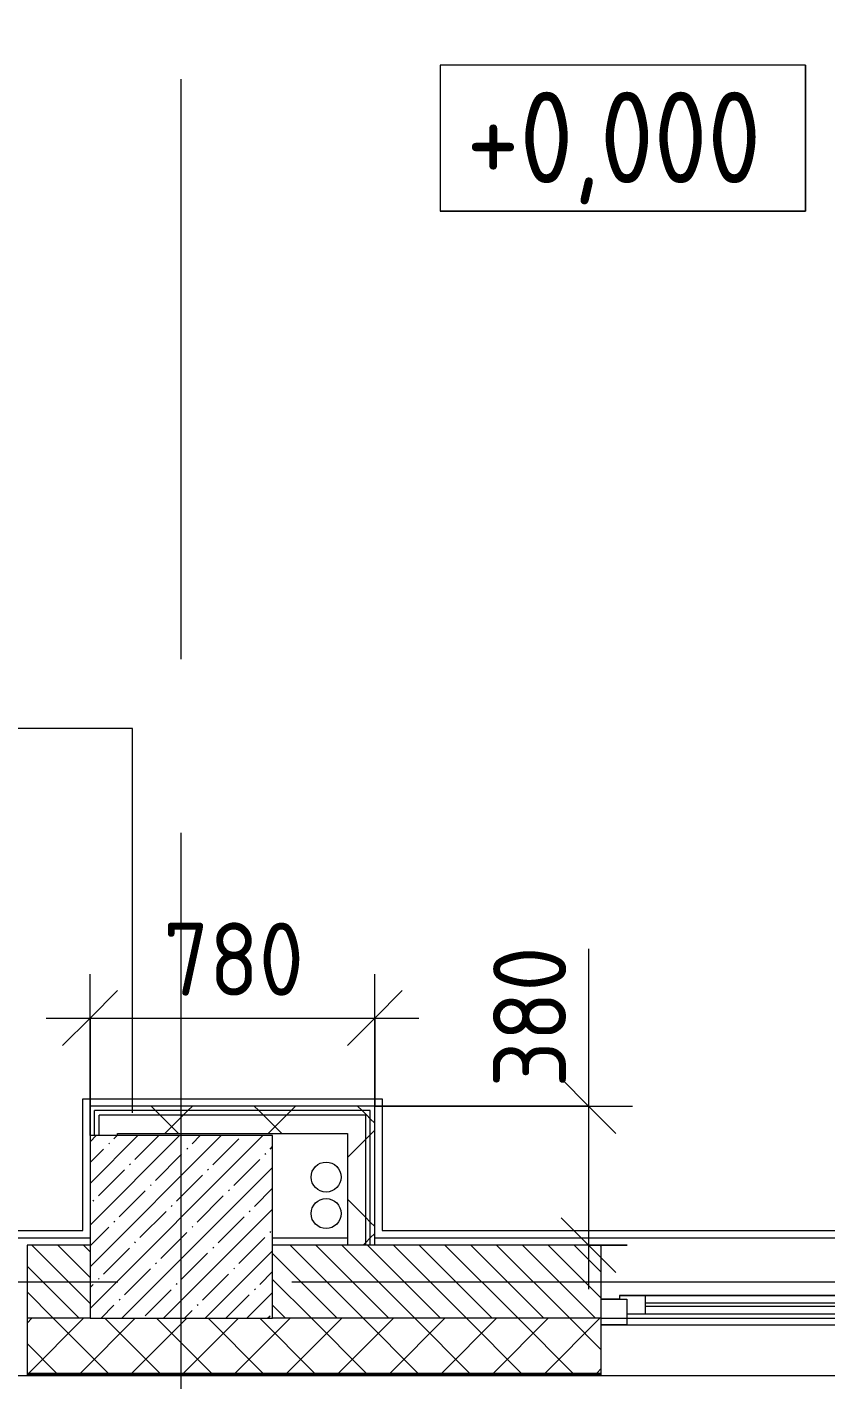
# Model space of a CAD drawing. Header units: millimetres. Extents: x 35787 to 244346, y -8553 to 29000.
# Drawn here: x 42738 to 44925, y -269 to 3436 of the extents above; entities that cross this region are included whole.
import ezdxf

# ---------------------------------------------------------------- set-up
doc = ezdxf.new("R2010")
doc.units = ezdxf.units.MM
doc.linetypes.add('Осевая', pattern=[3175, 635, -476.25, 1587.5, -476.25])
for name, color, linetype, lineweight in [('A-ANNO-DIMS', 7, 'Continuous', 9), ('A-ANNO-DIMS-100', 7, 'Continuous', 9), ('A-DETL', 7, 'Continuous', 9), ('A-GLAZ', 7, 'Continuous', 9), ('A-WALL', 7, 'Continuous', 9), ('A-WALL-1', 7, 'Continuous', 13), ('A-WALL-IDEN', 7, 'Continuous', 9), ('G-ANNO-DIMS', 7, 'Continuous', 9), ('I-WALL', 7, 'Continuous', 9), ('S-COLS', 7, 'Continuous', 9), ('Оси', 7, 'Continuous', 9), ('Оси-2', 7, 'Осевая', 9)]:
    doc.layers.add(name, color=color, linetype=linetype, lineweight=lineweight)
for name, color, linetype, lineweight, true_color in [('A-FLOR-1', 7, 'Continuous', 9, 0xaaaaaa), ('A-WALL-3', 7, 'Continuous', 13, 0x008040), ('I-WALL-3', 7, 'Continuous', 9, 0x008040)]:
    doc.layers.add(name, color=color, linetype=linetype, lineweight=lineweight, true_color=true_color)
doc.styles.add('GOST Common', font='GOST_Common.ttf', dxfattribs={"width": 0.9, "height": 250})
doc.styles.add('ISOCPEUR_1', font='isocpeur.ttf', dxfattribs={"width": 0.9, "height": 200})
doc.dimstyles.new('ISO-2_0_0_9К_Средний_округл2', dxfattribs={"dimscale": 304.8, "dimtxt": 199.196235, "dimasz": 0.492126, "dimexe": 0.393701, "dimexo": 0, "dimgap": 0, "dimtad": 1, "dimdec": 0, "dimrnd": 10, "dimzin": 0, "dimdsep": 46, "dimtxsty": 'ISOCPEUR_1', "dimblk1": 'OBLIQUE', "dimblk2": 'OBLIQUE', "dimsah": 1, "dimcen": 0.09, "dimdle": 0.393701, "dimazin": 0, "dimtfac": 1, "dimtdec": 4, "dimtix": 1, "dimtmove": 1, "dimatfit": 3, "dimfxl": 1, "dimtvp": 1, "dimtolj": 1, "dimtzin": 0, "dimarcsym": 2})
doc.dimstyles.new('ISO-2_0_0_9К_Средний_округл2_1', dxfattribs={"dimscale": 304.8, "dimtxt": 199.196235, "dimasz": 0.492126, "dimexe": 0.393701, "dimexo": 0, "dimgap": 0, "dimtad": 1, "dimdec": 0, "dimrnd": 10, "dimzin": 0, "dimdsep": 46, "dimtxsty": 'ISOCPEUR_1', "dimblk1": 'OBLIQUE', "dimblk2": 'OBLIQUE', "dimsah": 1, "dimcen": 0.09, "dimdle": 0.393701, "dimazin": 0, "dimtfac": 1, "dimtdec": 4, "dimtix": 1, "dimtmove": 0, "dimatfit": 3, "dimfxl": 1, "dimtvp": 1, "dimtolj": 1, "dimtzin": 0, "dimarcsym": 2})
pattern_1 = [(45, (0, 0), (-141.4214, 141.4214), []), (135, (0, 0), (-141.4214, -141.4214), [])]

# ---------------------------------------------------------------- blocks, each defined once
blk = doc.blocks.new('BSC_Колонна _Прямоугольная - 500х500-V6-План монтажа стен и перегородок 1 этажа  в осях 12-23')
at = {"layer": 'S-COLS'}
h = blk.add_hatch(dxfattribs=at)
h.set_pattern_fill('FP_8', color=256, style=0, pattern_type=2)
h.set_pattern_definition([(45, (-43160, -150), (-57.02463, 57.02463), []), (45, (-43102.975, -150), (-57.02463, 57.02463), [100.806, -20.161, 3.353, -16.808])])
h.paths.add_polyline_path([(-250, -250), (250, -250), (250, 250), (-250, 250)])
for p, q in [((250, 250), (-250, 250)), ((-250, 250), (-250, -250)), ((250, -250), (250, 250)), ((-250, -250), (250, -250))]:
    blk.add_line(p, q, dxfattribs=at)
blk = doc.blocks.new('120_Окно_СКБ_2Ст - 120_Окно_СКБ_2Ст 3100х2500 _мал_створка слева_-V21-План монтажа стен и перегородок 1 этажа  в осях 12-23')
at = {"layer": 'A-GLAZ'}
for p, q in [((-1550, -127), (-1550, -57)), ((-1550, -57), (-1480, -57)), ((1550, -57), (-1550, -57)), ((-1480, -57), (-1480, -127)), ((650, -127), (650, -57)), ((650, -57), (720, -57)), ((720, -57), (720, -127)), ((1480, -127), (1480, -57)), ((1480, -57), (1550, -57)), ((1550, -57), (1550, -127)), ((650, -87), (-1480, -87)), ((-1480, -87), (-1480, -127)), ((-1430, -137), (-1430, -87)), ((-1430, -107), (600, -107)), ((600, -137), (600, -87)), ((650, -127), (650, -87)), ((1480, -87), (720, -87)), ((720, -87), (720, -127)), ((770, -137), (770, -87)), ((770, -107), (1430, -107)), ((1430, -137), (1430, -87)), ((1480, -127), (1480, -87)), ((-1480, -127), (-1550, -127)), ((-1550, -127), (-1500, -127)), ((-1480, -127), (-1500, -127)), ((-1500, -127), (-1500, -137)), ((-1500, -137), (670, -137)), ((670, -137), (-1500, -137)), ((600, -117), (-1430, -117)), ((720, -127), (650, -127)), ((670, -127), (650, -127)), ((670, -127), (700, -127)), ((670, -137), (670, -127)), ((720, -127), (700, -127)), ((700, -127), (700, -137)), ((700, -137), (1500, -137)), ((1500, -137), (700, -137)), ((1430, -117), (770, -117)), ((1550, -127), (1480, -127)), ((1500, -127), (1480, -127)), ((1500, -127), (1550, -127)), ((1500, -137), (1500, -127))]:
    blk.add_line(p, q, dxfattribs=at)
blk = doc.blocks.new('DIMBLOCK34-План монтажа стен и перегородок 1 этажа  в осях 12-23')
at = {"layer": 'A-ANNO-DIMS-100'}
for p, q in [((42910, 400), (42910, 842)), ((43690, 481), (43690, 842)), ((42790, 722), (43810, 722)), ((42910, 722), (42910, 400)), ((43690, 722), (43690, 481))]:
    blk.add_line(p, q, dxfattribs=at)
at = {"layer": 'A-ANNO-DIMS-100', "lineweight": 20}
for p, q in [((42910, 722), (42985, 797)), ((43690, 722), (43765, 797)), ((42910, 722), (42835, 647)), ((43690, 722), (43615, 647))]:
    blk.add_line(p, q, dxfattribs=at)
at = {"layer": 'A-ANNO-DIMS-100', "color": 0, "insert": (43110.4, 983.3), "char_height": 200, "width": 455.087, "attachment_point": 1, "line_spacing_factor": 1.149209, "style": 'ISOCPEUR_1'}
blk.add_mtext('780', dxfattribs=at)
blk = doc.blocks.new('_Oblique')
at = {"color": 0, "linetype": 'ByBlock', "lineweight": -2}
blk.add_line((-0.5, -0.5), (0.5, 0.5), dxfattribs=at)
blk = doc.blocks.new('DIMBLOCK35-План монтажа стен и перегородок 1 этажа  в осях 12-23')
at = {"layer": 'A-ANNO-DIMS-100'}
for p, q in [((44275.2, 911.2), (44275.2, 431.9)), ((44275.2, 601), (44275.2, -20)), ((43690, 481), (44395.2, 481)), ((44275.2, 481), (43690, 481)), ((44275.2, 431.9), (44275.2, 290.5)), ((44381.3, 100), (44155.2, 100)), ((44275.2, 100), (44381.3, 100))]:
    blk.add_line(p, q, dxfattribs=at)
at = {"layer": 'A-ANNO-DIMS-100', "lineweight": 20}
for p, q in [((44275.2, 481), (44200.2, 556)), ((44275.2, 481), (44350.2, 406)), ((44275.2, 100), (44200.2, 175)), ((44275.2, 100), (44350.2, 25))]:
    blk.add_line(p, q, dxfattribs=at)
at = {"layer": 'A-ANNO-DIMS-100', "color": 0, "insert": (44013.9, 531.9), "char_height": 200, "width": 455.087, "attachment_point": 1, "rotation": 90, "line_spacing_factor": 1.149209, "style": 'ISOCPEUR_1'}
blk.add_mtext('380', dxfattribs=at)
blk = doc.blocks.new('Высотные отметки - 10х4_h_-17668695-План монтажа стен и перегородок 1 этажа  в осях 12-23')
at = {"layer": 'G-ANNO-DIMS'}
for p, q in [((-5, 4), (-5, 0)), ((5, 4), (-5, 4)), ((5, 4), (-5, 4)), ((-5, 4), (-5, 0)), ((5, 4), (5, 0)), ((5, 0), (5, 4)), ((5, 0), (-5, 0)), ((-5, 0), (5, 0))]:
    blk.add_line(p, q, dxfattribs=at)

msp = doc.modelspace()

# ---------------------------------------------------------------- hatches: boundary and pattern name
at = {"layer": 'A-WALL'}
h = msp.add_hatch(dxfattribs=at)
h.set_pattern_fill('FP_21', color=256, style=0, pattern_type=2)
h.set_pattern_definition([(135, (0, 0), (-35.35534, -35.35534), [])])
h.paths.add_polyline_path([(43410, -100), (44310, -100), (44310, 100), (43410, 100), (43410, -14.5)])
h.paths.add_polyline_path([(40637.5, -100), (40637.5, 100), (39940, 100), (39940, -100), (40596.6, -100)])
h.paths.add_polyline_path([(42737.5, -100), (42910, -100), (42910, 100), (42737.5, 100)])
h = msp.add_hatch(dxfattribs=at)
h.set_pattern_fill('FP_17', color=256, style=0, pattern_type=2)
h.set_pattern_definition([(45, (0, 0), (-70.71068, 70.71068), []), (135, (0, 0), (-70.71068, -70.71068), [])])
h.paths.add_polyline_path([(59260, -250), (60010, -250), (60010, -100), (59260, -100)])
h.paths.add_polyline_path([(75700, -250), (75700, -100), (73980, -100), (73980, -250), (75420.5, -250)])
h.paths.add_polyline_path([(61610, -250), (61610, -100), (60910, -100), (60910.5, -250), (61410, -250)])
h.paths.add_polyline_path([(65410, -250), (66160, -250), (66160, -100), (65160, -100), (65160, -250), (65263.5, -250)])
h.paths.add_polyline_path([(56557.5, -250), (57160, -250), (57160, -100), (56410, -100), (56410, -250)])
h.paths.add_polyline_path([(72280, -250), (72280, -100), (71560, -100), (71560, -250), (71793, -250)])
h.paths.add_polyline_path([(63710, -250), (64260, -250), (64260, -100), (63710, -100)])
h.paths.add_polyline_path([(70342, -250), (70660, -250), (70660, -100), (67060, -100), (67060, -250), (67440, -250)])
h.paths.add_polyline_path([(51871.5, -250), (53310, -250), (53310, -100), (51871.5, -100)])
h.paths.add_polyline_path([(47410, -250), (48160, -250), (48160, -100), (47410, -100)])
h.paths.add_polyline_path([(49771.5, -250), (49771.5, -100), (49060, -100), (49060, -250), (49302.5, -250)])
h.paths.add_polyline_path([(44310, -250), (44310, -100), (42737.5, -100), (42737.5, -250), (44224.1, -250)])
h.paths.add_polyline_path([(40596.6, -250), (40637.5, -250), (40637.5, -100), (39940, -100), (39940, -250)])
h.paths.add_polyline_path([(39040, -250), (39040, -100), (38742.7, -100), (38742.7, -250)])
at = {"layer": 'I-WALL-3'}
h = msp.add_hatch(dxfattribs=at)
h.set_pattern_fill('FP_78', color=256, style=0, pattern_type=2)
h.set_pattern_definition(pattern_1)
h.paths.add_polyline_path([(42910, 468.5), (43690, 468.5), (43690, 481), (42910, 481)])
h = msp.add_hatch(dxfattribs=at)
h.set_pattern_fill('FP_78', color=256, style=0, pattern_type=2)
h.set_pattern_definition(pattern_1)
h.paths.add_polyline_path([(42922.5, 456), (43677.5, 456), (43677.5, 468.5), (42922.5, 468.5)])
h = msp.add_hatch(dxfattribs=at)
h.set_pattern_fill('FP_78', color=256, style=0, pattern_type=2)
h.set_pattern_definition(pattern_1)
h.paths.add_polyline_path([(43665, 406), (43665, 456), (42935, 456), (42935, 406), (43615, 406)])
h = msp.add_hatch(dxfattribs=at)
h.set_pattern_fill('FP_78', color=256, style=0, pattern_type=2)
h.set_pattern_definition(pattern_1)
h.paths.add_polyline_path([(43665, 100), (43677.5, 100), (43677.5, 456), (43665, 456), (43665, 406)])
h = msp.add_hatch(dxfattribs=at)
h.set_pattern_fill('FP_78', color=256, style=0, pattern_type=2)
h.set_pattern_definition(pattern_1)
h.paths.add_polyline_path([(43690, 100), (43690, 468.5), (43677.5, 468.5), (43677.5, 100)])
h = msp.add_hatch(dxfattribs=at)
h.set_pattern_fill('FP_78', color=256, style=0, pattern_type=2)
h.set_pattern_definition(pattern_1)
h.paths.add_polyline_path([(43665, 100), (43665, 406), (43615, 406), (43615, 100)])

# ---------------------------------------------------------------- linework, layer by layer
at = {"layer": 'A-DETL'}
for centre in [(43556.5, 286.6), (43556.5, 186.6)]:
    msp.add_circle(centre, 41, dxfattribs=at)
at = {"layer": 'A-FLOR-1'}
for p, q in [((42890, 140), (42890, 501)), ((42890, 501), (43710, 501)), ((43710, 501), (43710, 140)), ((39060, 140), (42890, 140)), ((43710, 140), (47390, 140))]:
    msp.add_line(p, q, dxfattribs=at)
at = {"layer": 'A-WALL'}
for p, q in [((42910, 100), (42737.5, 100)), ((42737.5, 100), (42737.5, -258)), ((44310, 100), (43410, 100)), ((44310, -258), (44310, 100)), ((44310, -100), (47410, -100)), ((49771.5, -258), (38742.7, -258))]:
    msp.add_line(p, q, dxfattribs=at)
at = {"layer": 'A-WALL-1'}
for p, q in [((42910, -100), (42737.5, -100)), ((44310, -100), (43410, -100)), ((42737.5, -250), (44310, -250)), ((42737.5, -253), (44310, -253))]:
    msp.add_line(p, q, dxfattribs=at)
at = {"layer": 'A-WALL-3'}
for p, q in [((42910, 468.5), (42910, 406)), ((43677.5, 468.5), (42922.5, 468.5)), ((42922.5, 400), (42922.5, 468.5)), ((43665, 456), (42935, 456)), ((42935, 400), (42935, 456)), ((43665, 100), (43665, 456)), ((43677.5, 100), (43677.5, 468.5))]:
    msp.add_line(p, q, dxfattribs=at)
at = {"layer": 'A-WALL-IDEN'}
for p, q in [((43026.1, 1514.6), (42653.7, 1514.6)), ((43026.1, 462.5), (43026.1, 1514.6))]:
    msp.add_line(p, q, dxfattribs=at)
at = {"layer": 'I-WALL'}
for p, q in [((39040, 120), (42910, 120)), ((43410, 120), (43615, 120)), ((43690, 120), (47410, 120))]:
    msp.add_line(p, q, dxfattribs=at)
at = {"layer": 'I-WALL-3'}
for p, q in [((43690, 481), (42910, 481)), ((42910, 481), (42910, 400)), ((43690, 100), (43690, 481)), ((42985, 406), (43615, 406)), ((42985, 400), (42985, 406)), ((43615, 406), (43615, 100))]:
    msp.add_line(p, q, dxfattribs=at)
at = {"layer": 'Оси'}
msp.add_line((43160, -1906.3), (43160, 593.7), dxfattribs=at)
at = {"layer": 'Оси-2'}
for p, q in [((43160, 593.7), (43160, 24898.1)), ((39176.2, 0), (82200, 0))]:
    msp.add_line(p, q, dxfattribs=at)

# ---------------------------------------------------------------- block references
at = {"layer": 'A-GLAZ', "rotation": 180}
msp.add_blockref('120_Окно_СКБ_2Ст - 120_Окно_СКБ_2Ст 3100х2500 _мал_створка слева_-V21-План монтажа стен и перегородок 1 этажа  в осях 12-23', (45860, -175), dxfattribs=at)
at = {"layer": 'G-ANNO-DIMS', "xscale": 99.99999999999993, "yscale": 99.99999999999993, "zscale": 99.99999999999993}
msp.add_blockref('Высотные отметки - 10х4_h_-17668695-План монтажа стен и перегородок 1 этажа  в осях 12-23', (44369, 2931.6), dxfattribs=at)
at = {"layer": 'S-COLS'}
msp.add_blockref('BSC_Колонна _Прямоугольная - 500х500-V6-План монтажа стен и перегородок 1 этажа  в осях 12-23', (43160, 150), dxfattribs=at)

# ---------------------------------------------------------------- texts
at = {"layer": 'G-ANNO-DIMS', "insert": (43940.4, 3258.3), "char_height": 250, "width": 1028.823, "attachment_point": 1, "line_spacing_factor": 1.022761, "style": 'GOST Common'}
msp.add_mtext('+0,000', dxfattribs=at)

# ---------------------------------------------------------------- dimensions: what is measured, and where the dimension line sits
at = {"layer": 'A-ANNO-DIMS'}
dim = msp.add_linear_dim(base=(43690, 722), p1=(42910, 400), p2=(43690, 481), dimstyle='ISO-2_0_0_9К_Средний_округл2_1', override={"dimpost": '<>', "dimfxl": 784.194491}, dxfattribs=at)
dim.commit()
dim.dimension.update_dxf_attribs({"geometry": 'DIMBLOCK34-План монтажа стен и перегородок 1 этажа  в осях 12-23', "text_midpoint": (43300, 822)})
dim = msp.add_linear_dim(base=(44275.2, 100), p1=(43690, 481), p2=(44381.3, 100), angle=90, dimstyle='ISO-2_0_0_9К_Средний_округл2', override={"dimpost": '<>', "dimfxl": 789.344628}, dxfattribs=at)
dim.commit()
dim.dimension.update_dxf_attribs({"geometry": 'DIMBLOCK35-План монтажа стен и перегородок 1 этажа  в осях 12-23', "text_midpoint": (44147.3, 759.5), "dimtype": 160, "text_rotation": 90})

doc.saveas('drawing.dxf')
